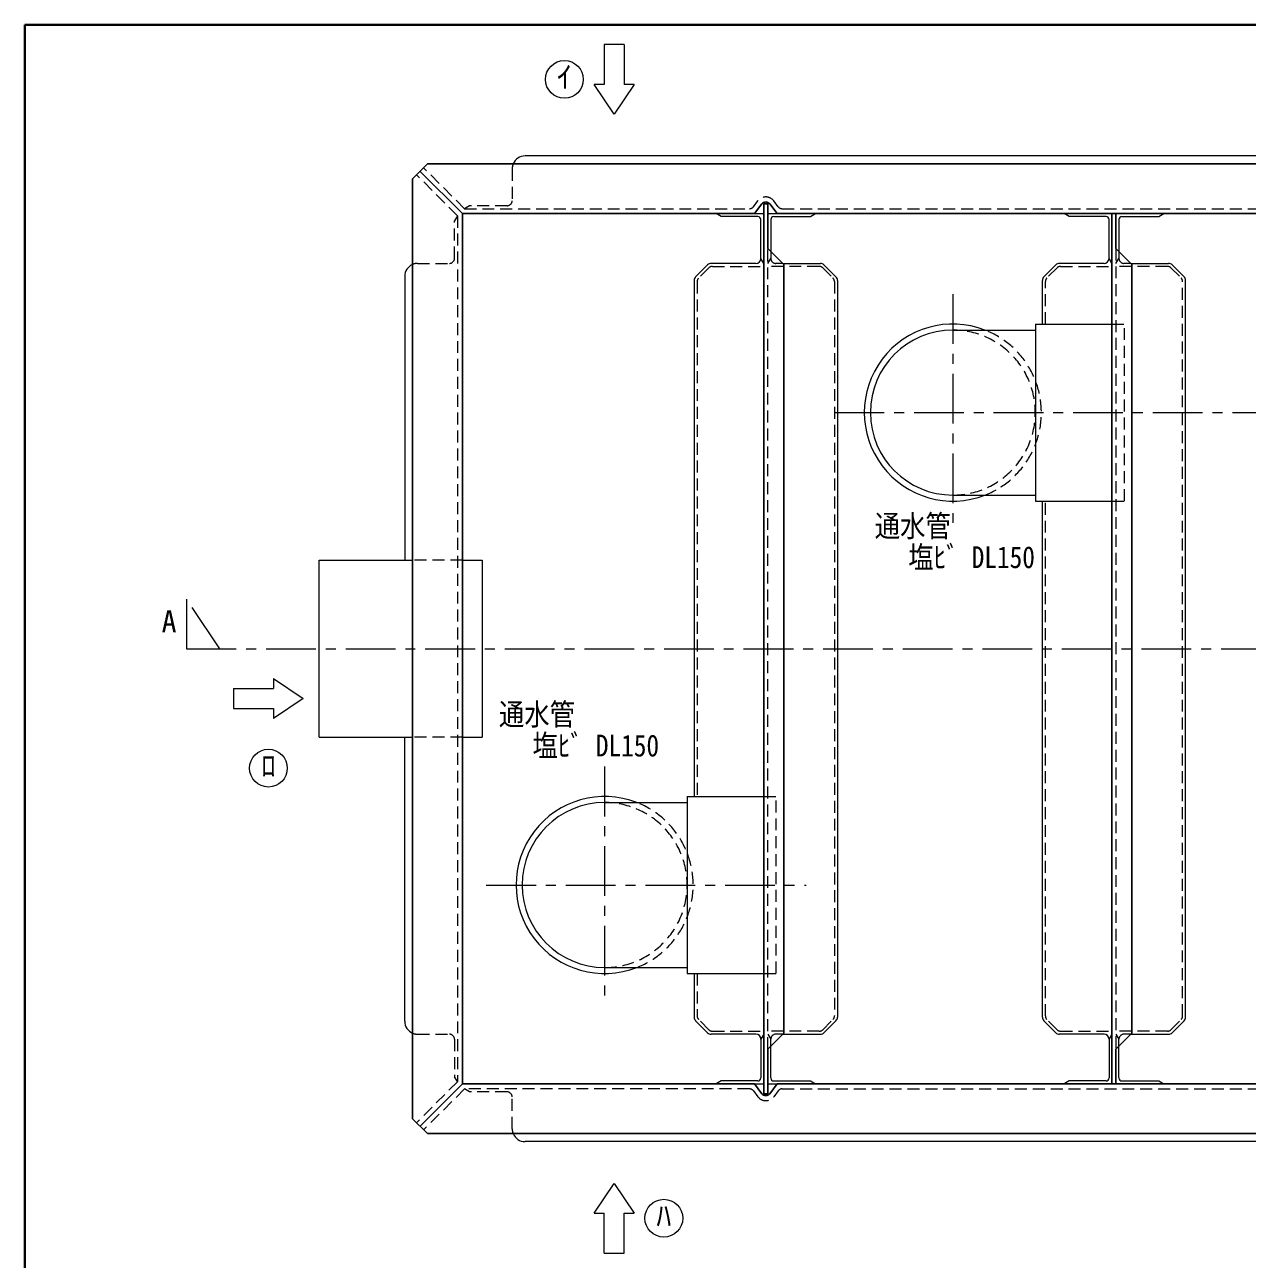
# Model space of a CAD drawing. Units: millimetres at full size, sheet at 1:10; details may follow other scales. Extents: x -2067 to 1983, y -1388 to 1422.
# Drawn here: x -2067 to -838, y 180 to 1422 of the extents above; entities that cross this region are included whole.
import ezdxf
from ezdxf.enums import TextEntityAlignment as Align

# ---------------------------------------------------------------- set-up
doc = ezdxf.new("R2010")
doc.units = ezdxf.units.MM
doc.header["$LTSCALE"] = 10
doc.linetypes.add('CHAIN1', pattern=[8, 5, -1, 1, -1])
doc.linetypes.add('DASHED1', pattern=[1.8, 1.2, -0.6])
doc.layers.add('0-0____1', color=7, linetype='Continuous', lineweight=18)
doc.layers.add('0-1____2', color=7, linetype='Continuous')
doc.layers.add('0-E_寸法', color=7, linetype='Continuous')
doc.styles.add('ＭＳ ゴシック', font='')
doc.styles.get('ＭＳ ゴシック').set_extended_font_data('MS Gothic')

msp = doc.modelspace()

# ---------------------------------------------------------------- linework, layer by layer
at = {"layer": '0-0____1', "color": 1, "lineweight": 40}
for p in [(-2066.63, -1388.34), (1983.37, 1421.66)]:
    msp.add_line(p, (-2066.63, 1421.66), dxfattribs=at)
at = {"layer": '0-0____1', "color": 4, "lineweight": 9}
for p, q in [((-1464.13, 1401.66), (-1484.13, 1401.66)), ((-1484.13, 1401.66), (-1484.13, 1361.66)), ((-1464.13, 1401.66), (-1464.13, 1361.66)), ((-1484.13, 1361.66), (-1494.13, 1361.66)), ((-1454.13, 1361.66), (-1464.13, 1361.66)), ((-1392.16, 1168.12), (-1380.09, 1180.19)), ((-1331.63, 1181.66), (-1376.56, 1181.66)), ((-1304.63, 1181.66), (-1266.7, 1181.66)), ((-1251.09, 1168.12), (-1263.16, 1180.19)), ((-1042.16, 1168.12), (-1030.09, 1180.19)), ((-981.63, 1181.66), (-1026.56, 1181.66)), ((-954.63, 1181.66), (-916.7, 1181.66)), ((-901.09, 1168.12), (-913.16, 1180.19)), ((-1393.63, 1164.58), (-1393.63, 645.66)), ((-1249.63, 1164.58), (-1249.63, 423.73)), ((-1043.63, 1120.66), (-1043.63, 1164.58)), ((-899.63, 423.73), (-899.63, 1164.58)), ((-1043.63, 423.73), (-1043.63, 942.66)), ((-1816.63, 764.16), (-1816.63, 754.16)), ((-1856.63, 754.16), (-1856.63, 734.16)), ((-1856.63, 754.16), (-1816.63, 754.16)), ((-1856.63, 734.16), (-1816.63, 734.16)), ((-1816.63, 734.16), (-1816.63, 724.16)), ((-1393.63, 467.66), (-1393.63, 423.73)), ((-1392.16, 420.19), (-1380.09, 408.12)), ((-1251.09, 420.19), (-1263.16, 408.12)), ((-1042.16, 420.19), (-1030.09, 408.12)), ((-901.09, 420.19), (-913.16, 408.12)), ((-1331.63, 406.66), (-1376.56, 406.66)), ((-1304.63, 406.66), (-1266.7, 406.66)), ((-981.63, 406.66), (-1026.56, 406.66)), ((-954.63, 406.66), (-916.7, 406.66)), ((-1494.13, 226.66), (-1484.13, 226.66)), ((-1484.13, 186.66), (-1484.13, 226.66)), ((-1464.13, 186.66), (-1464.13, 226.66)), ((-1464.13, 226.66), (-1454.13, 226.66)), ((-1484.13, 186.66), (-1464.13, 186.66))]:
    msp.add_line(p, q, dxfattribs=at)
at = {"layer": '0-0____1', "color": 5, "lineweight": 25}
for p, q in [((-1661.63, 1281.66), (-1676.63, 1266.66)), ((158.37, 1281.66), (-1661.63, 1281.66)), ((-1676.63, 321.66), (-1676.63, 1266.66)), ((-1626.63, 1231.66), (-1669.13, 1274.16)), ((-1325.59, 1241.48), (-1333.13, 1231.66)), ((-1323.63, 346.66), (-1323.63, 1241.66)), ((-1317.66, 1241.48), (-1310.13, 1231.66)), ((-1626.63, 1231.66), (-1626.63, 356.66)), ((-1626.63, 1231.66), (-1333.13, 1231.66)), ((-1310.13, 1231.66), (-543.13, 1231.66)), ((-973.63, 1231.66), (-973.63, 356.66)), ((-969.63, 1231.66), (-969.63, 1196.66)), ((-969.63, 391.66), (-953.63, 407.66)), ((-969.63, 356.66), (-969.63, 391.66)), ((-1626.63, 356.66), (-1669.13, 314.16)), ((-1626.63, 356.66), (-1333.13, 356.66)), ((-1325.59, 346.83), (-1333.13, 356.66)), ((-1317.66, 346.83), (-1310.13, 356.66)), ((-1310.13, 356.66), (-543.13, 356.66)), ((-1323.63, 346.66), (-1319.63, 346.66)), ((-1661.63, 306.66), (-1676.63, 321.66)), ((-1661.63, 306.66), (158.37, 306.66))]:
    msp.add_line(p, q, dxfattribs=at)
at = {"layer": '0-0____1'}
for p, q in [((60.37, 1289.66), (-1563.63, 1289.66)), ((-1366.63, 1228.66), (-1371.63, 1231.66)), ((-1333.13, 1231.66), (-1323.63, 1231.66)), ((-1319.63, 1231.66), (-1310.13, 1231.66)), ((-1016.63, 1228.66), (-1021.63, 1231.66)), ((-1329.63, 1228.66), (-1366.63, 1228.66)), ((-1326.63, 1186.66), (-1326.63, 1225.66)), ((-1316.63, 1225.66), (-1316.63, 1193.66)), ((-979.63, 1228.66), (-1016.63, 1228.66)), ((-976.63, 1186.66), (-976.63, 1225.66)), ((-966.63, 1225.66), (-966.63, 1193.66)), ((-1323.63, 1181.66), (-1326.63, 1186.66)), ((-973.63, 1181.66), (-976.63, 1186.66)), ((-1684.63, 1168.66), (-1684.63, 883.16)), ((-1050.63, 1120.66), (-1050.63, 942.66)), ((-1050.63, 1120.66), (-973.63, 1120.66)), ((-1133.63, 1114.58), (-1050.63, 1114.58)), ((-1133.63, 948.73), (-1050.63, 948.73)), ((-1050.63, 942.66), (-973.63, 942.66)), ((-1770.63, 883.16), (-1676.63, 883.16)), ((-1770.63, 705.16), (-1770.63, 883.16)), ((-1626.63, 883.16), (-1606.63, 883.16)), ((-1606.63, 883.16), (-1606.63, 705.16)), ((-1770.63, 705.16), (-1676.63, 705.16)), ((-1684.63, 419.66), (-1684.63, 705.16)), ((-1626.63, 705.16), (-1606.63, 705.16)), ((-1400.63, 645.66), (-1400.63, 467.66)), ((-1400.63, 645.66), (-1323.63, 645.66)), ((-1483.63, 639.58), (-1400.63, 639.58)), ((-1483.63, 473.73), (-1400.63, 473.73)), ((-1400.63, 467.66), (-1323.63, 467.66)), ((-1323.63, 406.66), (-1326.63, 401.66)), ((-1326.63, 401.66), (-1326.63, 362.66)), ((-973.63, 406.66), (-976.63, 401.66)), ((-976.63, 401.66), (-976.63, 362.66)), ((-1316.63, 362.66), (-1316.63, 394.66)), ((-966.63, 362.66), (-966.63, 394.66)), ((-1366.63, 359.66), (-1371.63, 356.66)), ((-1329.63, 359.66), (-1366.63, 359.66)), ((-1333.13, 356.66), (-1323.63, 356.66)), ((-1319.63, 356.66), (-1310.13, 356.66)), ((-1016.63, 359.66), (-1021.63, 356.66)), ((-979.63, 359.66), (-1016.63, 359.66)), ((60.37, 298.66), (-1563.63, 298.66))]:
    msp.add_line(p, q, dxfattribs=at)
at = {"layer": '0-0____1', "linetype": 'DASHED1'}
for p, q in [((-1631.63, 1229.58), (-1672.66, 1270.62)), ((-1624.56, 1236.66), (-1665.59, 1277.69)), ((-1334.09, 1238.61), (-1329.56, 1244.52)), ((-1309.16, 1238.61), (-1313.69, 1244.52)), ((-1631.63, 1229.58), (-1631.63, 358.73)), ((-1624.56, 1236.66), (-1338.06, 1236.66)), ((-1305.19, 1236.66), (-548.06, 1236.66)), ((-1319.63, 391.66), (-1319.63, 1196.66)), ((-969.63, 1196.66), (-969.63, 391.66)), ((-1631.63, 358.73), (-1672.66, 317.69)), ((-1624.56, 351.66), (-1665.59, 310.62)), ((-1338.06, 351.66), (-1624.56, 351.66)), ((-1334.09, 349.7), (-1329.56, 343.79)), ((-1309.16, 349.7), (-1313.69, 343.79)), ((-1305.19, 351.66), (-548.06, 351.66))]:
    msp.add_line(p, q, dxfattribs=at)
at = {"layer": '0-0____1', "color": 4, "linetype": 'DASHED1', "lineweight": 9}
for p, q in [((-1576.63, 1276.66), (-1576.63, 1244.66)), ((-1631.63, 1229.32), (-1634.63, 1224.58)), ((-1619.56, 1239.66), (-1624.56, 1236.66)), ((-1581.63, 1239.66), (-1619.56, 1239.66)), ((-1634.63, 1186.66), (-1634.63, 1224.58)), ((-1316.63, 1193.66), (-1316.63, 1186.66)), ((-966.63, 1193.66), (-966.63, 1186.66)), ((-1671.63, 1181.66), (-1639.63, 1181.66)), ((-1319.63, 1181.66), (-1316.63, 1186.66)), ((-1304.63, 1181.66), (-1311.63, 1181.66)), ((-969.63, 1181.66), (-966.63, 1186.66)), ((-954.63, 1181.66), (-961.63, 1181.66)), ((-1378.85, 1177.19), (-1389.16, 1166.88)), ((-1375.31, 1178.66), (-1323.63, 1178.66)), ((-1267.94, 1178.66), (-1319.63, 1178.66)), ((-1264.41, 1177.19), (-1254.09, 1166.88)), ((-1028.85, 1177.19), (-1039.16, 1166.88)), ((-1025.31, 1178.66), (-973.63, 1178.66)), ((-917.94, 1178.66), (-969.63, 1178.66)), ((-914.41, 1177.19), (-904.09, 1166.88)), ((-1390.63, 1163.34), (-1390.63, 645.66)), ((-1252.63, 1163.34), (-1252.63, 424.97)), ((-1040.63, 1120.66), (-1040.63, 1163.34)), ((-902.63, 424.97), (-902.63, 1163.34)), ((-973.63, 1120.66), (-961.13, 1120.66)), ((-961.13, 942.66), (-961.13, 1120.66)), ((-1040.63, 424.97), (-1040.63, 942.66)), ((-973.63, 942.66), (-961.13, 942.66)), ((-1626.63, 883.16), (-1676.63, 883.16)), ((-1626.63, 705.16), (-1676.63, 705.16)), ((-1323.63, 645.66), (-1311.13, 645.66)), ((-1311.13, 467.66), (-1311.13, 645.66)), ((-1390.63, 467.66), (-1390.63, 424.97)), ((-1323.63, 467.66), (-1311.13, 467.66)), ((-1378.85, 411.12), (-1389.16, 421.43)), ((-1375.31, 409.66), (-1323.63, 409.66)), ((-1267.94, 409.66), (-1319.63, 409.66)), ((-1264.41, 411.12), (-1254.09, 421.43)), ((-1028.85, 411.12), (-1039.16, 421.43)), ((-1025.31, 409.66), (-973.63, 409.66)), ((-917.94, 409.66), (-969.63, 409.66)), ((-914.41, 411.12), (-904.09, 421.43)), ((-1671.63, 406.66), (-1639.63, 406.66)), ((-1634.63, 401.66), (-1634.63, 363.73)), ((-1319.63, 406.66), (-1316.63, 401.66)), ((-1316.63, 394.66), (-1316.63, 401.66)), ((-1304.63, 406.66), (-1311.63, 406.66)), ((-969.63, 406.66), (-966.63, 401.66)), ((-966.63, 394.66), (-966.63, 401.66)), ((-954.63, 406.66), (-961.63, 406.66)), ((-1631.63, 358.99), (-1634.63, 363.73)), ((-1619.56, 348.66), (-1624.56, 351.66)), ((-1581.63, 348.66), (-1619.56, 348.66)), ((-1576.63, 311.66), (-1576.63, 343.66))]:
    msp.add_line(p, q, dxfattribs=at)
at = {"layer": '0-0____1', "color": 4, "linetype": 'CHAIN1', "lineweight": 9}
for p, q in [((-1133.63, 1150.66), (-1133.63, 912.66)), ((-1252.63, 1031.66), (-753.63, 1031.66)), ((-1870.63, 794.16), (-1903.96, 844.16)), ((-1903.96, 844.16), (-1903.96, 794.16)), ((-1903.96, 794.16), (331.71, 794.16)), ((-1483.63, 675.66), (-1483.63, 437.66)), ((-1602.63, 556.66), (-1281.13, 556.66))]:
    msp.add_line(p, q, dxfattribs=at)
at = {"layer": '0-0____1', "color": 4, "lineweight": 9}
for points in [[(-1454.13, 1361.66), (-1474.13, 1331.66), (-1494.13, 1361.66)], [(-1816.63, 764.16), (-1786.63, 744.16), (-1816.63, 724.16)], [(-1494.13, 226.66), (-1474.13, 256.66), (-1454.13, 226.66)]]:
    msp.add_lwpolyline(points, dxfattribs=at)
at = {"layer": '0-0____1', "color": 5, "lineweight": 25}
for points in [[(-1323.63, 1241.66), (-1319.63, 1241.66), (-1319.63, 1196.66), (-1303.63, 1180.66)], [(-969.63, 1196.66), (-953.63, 1180.66), (-953.63, 407.66)], [(-1319.63, 346.66), (-1319.63, 391.66), (-1303.63, 407.66), (-1303.63, 1180.66)]]:
    msp.add_lwpolyline(points, dxfattribs=at)
at = {"layer": '0-0____1'}
for points in [[(-1313.63, 1228.66), (-1276.63, 1228.66), (-1271.63, 1231.66)], [(-963.63, 1228.66), (-926.63, 1228.66), (-921.63, 1231.66)], [(-1313.63, 359.66), (-1276.63, 359.66), (-1271.63, 356.66)], [(-963.63, 359.66), (-926.63, 359.66), (-921.63, 356.66)]]:
    msp.add_lwpolyline(points, dxfattribs=at)
for centre in [(-1524.13, 1366.66), (-1821.63, 674.16), (-1424.13, 221.66)]:
    msp.add_circle(centre, 19, dxfattribs=at)
at = {"layer": '0-0____1', "color": 4, "linetype": 'DASHED1', "lineweight": 9}
for centre, radius, start, end in [((-1563.63, 1276.66), 13, 157.38014, 180), ((-1581.63, 1244.66), 5, 270, 0), ((-1671.63, 1168.66), 13, 90, 112.61986), ((-1639.63, 1186.66), 5, 270, 0), ((-1311.63, 1186.66), 5, 180, 270), ((-961.63, 1186.66), 5, 180, 270), ((-1385.63, 1163.34), 5, 135, 180), ((-1375.31, 1173.66), 5, 90, 135), ((-1267.94, 1173.66), 5, 45, 90), ((-1257.63, 1163.34), 5, 0, 45), ((-1035.63, 1163.34), 5, 135, 180), ((-1025.31, 1173.66), 5, 90, 135), ((-917.94, 1173.66), 5, 45, 90), ((-907.63, 1163.34), 5, 0, 45), ((-1133.63, 1031.66), 82.92, 270, 90), ((-1133.63, 1031.66), 89, 291.29206, 68.70794), ((-1483.63, 556.66), 82.92, 270, 90), ((-1483.63, 556.66), 89, 291.29206, 68.70794), ((-1385.63, 424.97), 5, 180, 225), ((-1257.63, 424.97), 5, 315, 0), ((-1035.63, 424.97), 5, 180, 225), ((-907.63, 424.97), 5, 315, 0), ((-1375.31, 414.66), 5, 225, 270), ((-1267.94, 414.66), 5, 270, 315), ((-1025.31, 414.66), 5, 225, 270), ((-917.94, 414.66), 5, 270, 315), ((-1671.63, 419.66), 13, 247.38014, 270), ((-1639.63, 401.66), 5, 0, 90), ((-1311.63, 401.66), 5, 90, 180), ((-961.63, 401.66), 5, 90, 180), ((-1581.63, 343.66), 5, 0, 90), ((-1563.63, 311.66), 13, 180, 202.61986)]:
    msp.add_arc(centre, radius, start, end, dxfattribs=at)
at = {"layer": '0-0____1'}
for centre, radius, start, end in [((-1563.63, 1276.66), 13, 90, 157.38014), ((-1329.63, 1225.66), 3, 0, 90), ((-1313.63, 1225.66), 3, 90, 180), ((-979.63, 1225.66), 3, 0, 90), ((-963.63, 1225.66), 3, 90, 180), ((-1671.63, 1168.66), 13, 112.61986, 180), ((-1133.63, 1031.66), 89, 68.70794, 291.29206), ((-1133.63, 1031.66), 82.92, 90, 270), ((-1483.63, 556.66), 89, 68.70794, 291.29206), ((-1483.63, 556.66), 82.92, 90, 270), ((-1671.63, 419.66), 13, 180, 247.38014), ((-1329.63, 362.66), 3, 270, 0), ((-1313.63, 362.66), 3, 180, 270), ((-979.63, 362.66), 3, 270, 0), ((-963.63, 362.66), 3, 180, 270), ((-1563.63, 311.66), 13, 202.61986, 270)]:
    msp.add_arc(centre, radius, start, end, dxfattribs=at)
at = {"layer": '0-0____1', "linetype": 'DASHED1'}
for centre, radius, start, end in [((-1321.63, 1238.44), 10, 37.47618, 142.52382), ((-1338.06, 1241.66), 5, 270, 322.52382), ((-1305.19, 1241.66), 5, 217.47618, 270), ((-1338.06, 346.66), 5, 37.47618, 90), ((-1305.19, 346.66), 5, 90, 142.52382), ((-1321.63, 349.87), 10, 217.47618, 322.52382)]:
    msp.add_arc(centre, radius, start, end, dxfattribs=at)
at = {"layer": '0-0____1', "color": 5, "lineweight": 25}
for centre, start, end in [((-1321.63, 1238.44), 37.47618, 142.52382), ((-1321.63, 349.87), 217.47618, 322.52382)]:
    msp.add_arc(centre, 5, start, end, dxfattribs=at)
at = {"layer": '0-0____1', "color": 4, "lineweight": 9}
for centre, start, end in [((-1376.56, 1176.66), 90, 135), ((-1331.63, 1186.66), 270, 0), ((-1266.7, 1176.66), 45, 90), ((-1026.56, 1176.66), 90, 135), ((-981.63, 1186.66), 270, 0), ((-916.7, 1176.66), 45, 90), ((-1388.63, 1164.58), 135, 180), ((-1254.63, 1164.58), 0, 45), ((-1038.63, 1164.58), 135, 180), ((-904.63, 1164.58), 0, 45), ((-1388.63, 423.73), 180, 225), ((-1254.63, 423.73), 315, 0), ((-1038.63, 423.73), 180, 225), ((-904.63, 423.73), 315, 0), ((-1376.56, 411.66), 225, 270), ((-1331.63, 401.66), 0, 90), ((-1266.7, 411.66), 270, 315), ((-1026.56, 411.66), 225, 270), ((-981.63, 401.66), 0, 90), ((-916.7, 411.66), 270, 315)]:
    msp.add_arc(centre, 5, start, end, dxfattribs=at)

# ---------------------------------------------------------------- texts
at = {"layer": '0-0____1', "style": 'ＭＳ ゴシック', "width": 0.85}
for s, p in [('通水管', (-1212.14, 900.12)), ('塩ﾋﾞ DL150', (-1178.41, 868.69)), ('通水管', (-1589.91, 710.71)), ('塩ﾋﾞ DL150', (-1556.19, 679.29))]:
    msp.add_text(s, height=21.99, dxfattribs=at).set_placement(p, align=Align.BOTTOM_LEFT)
at = {"layer": '0-0____1', "style": 'ＭＳ ゴシック'}
msp.add_text('A', height=21.99, dxfattribs=at).set_placement((-1928.96, 804.16), align=Align.BOTTOM_LEFT)
at = {"layer": '0-1____2', "style": 'ＭＳ ゴシック'}
msp.add_text('ﾊ', height=21.99, dxfattribs=at).set_placement((-1431.63, 206.66), align=Align.BOTTOM_LEFT)
at = {"layer": '0-E_寸法', "style": 'ＭＳ ゴシック'}
for s, p in [('ｲ', (-1531.63, 1351.66)), ('ﾛ', (-1829.13, 659.16))]:
    msp.add_text(s, height=21.99, dxfattribs=at).set_placement(p, align=Align.BOTTOM_LEFT)

doc.saveas('drawing.dxf')
